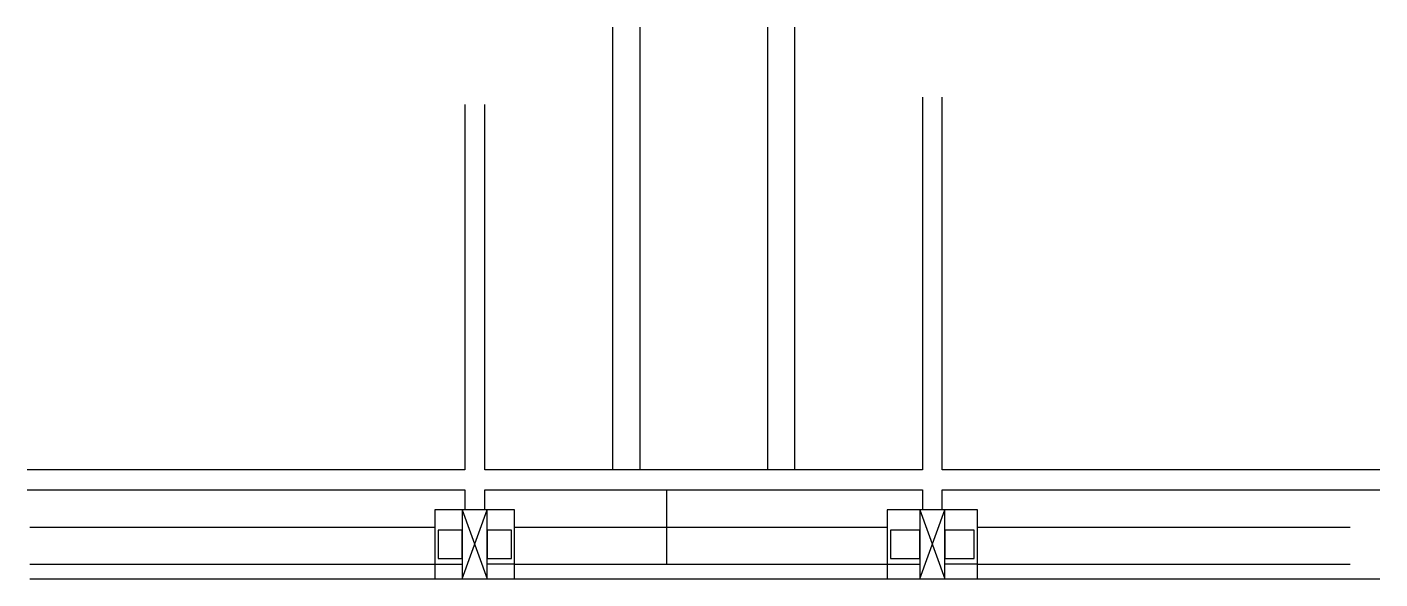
# Model space of a CAD drawing. Header units: metres. Extents: x 4701 to 5993, y 1980 to 2507.
import ezdxf

# ---------------------------------------------------------------- set-up
doc = ezdxf.new("R2010")
doc.units = ezdxf.units.M
for name, color, linetype in [('1', 7, 'Continuous'), ('3', 7, 'Continuous'), ('7', 7, 'Continuous'), ('Painéis', 7, 'Continuous')]:
    doc.layers.add(name, color=color, linetype=linetype)

msp = doc.modelspace()

# ---------------------------------------------------------------- linework, layer by layer
at = {"layer": '1', "color": 7, "lineweight": 25}
for p, q in [((5116.7, 1980.2), (5140.7, 2046.2)), ((5116.7, 2046.2), (5140.7, 1980.2)), ((5553.7, 1980.2), (5577.7, 2046.2)), ((5553.7, 2046.2), (5577.7, 1980.2))]:
    msp.add_line(p, q, dxfattribs=at)
at = {"layer": '3', "color": 7, "lineweight": 25}
for p, q in [((4703.7, 1994.2), (5090.7, 1994.2)), ((5090.7, 1994.2), (5116.7, 1994.2)), ((5166.7, 1994.2), (5140.7, 1994.2)), ((5166.7, 1994.2), (5522.7, 1994.2)), ((5522.7, 1994.2), (5553.7, 1994.2)), ((5608.7, 1994.2), (5577.7, 1994.2)), ((5608.7, 1994.2), (5964.7, 1994.2)), ((4703.7, 1980.2), (5116.7, 1980.2)), ((5140.7, 1980.2), (5553.7, 1980.2)), ((5577.7, 1980.2), (5993.2, 1980.2))]:
    msp.add_line(p, q, dxfattribs=at)
for points in [[(5119.2, 2433.2), (5119.2, 2084.2)], [(5138.2, 2084.2), (5138.2, 2433.2)], [(5556.2, 2440.2), (5556.2, 2084.2)], [(5575.2, 2084.2), (5575.2, 2440.2)], [(5119.2, 2084.2), (4701.2, 2084.2)], [(5556.2, 2084.2), (5138.2, 2084.2)], [(5993.2, 2084.2), (5575.2, 2084.2)], [(4701.2, 2065.2), (5119.2, 2065.2)], [(5119.2, 2065.2), (5119.2, 2046.2)], [(5138.2, 2065.2), (5556.2, 2065.2)], [(5138.2, 2046.2), (5138.2, 2065.2)], [(5556.2, 2065.2), (5556.2, 2046.2)], [(5575.2, 2065.2), (5993.2, 2065.2)], [(5575.2, 2046.2), (5575.2, 2065.2)], [(5090.7, 1980.2), (5166.7, 1980.2), (5166.7, 2046.2), (5090.7, 2046.2), (5090.7, 1980.2)], [(5522.7, 1980.2), (5608.7, 1980.2), (5608.7, 2046.2), (5522.7, 2046.2), (5522.7, 1980.2)]]:
    msp.add_lwpolyline(points, dxfattribs=at)
at = {"layer": '7', "color": 7, "lineweight": 25}
for points in [[(5116.7, 1980.2), (5140.7, 1980.2), (5140.7, 2046.2), (5116.7, 2046.2), (5116.7, 1980.2)], [(5553.7, 1980.2), (5577.7, 1980.2), (5577.7, 2046.2), (5553.7, 2046.2), (5553.7, 1980.2)], [(5116.7, 2026.7), (5093.7, 2026.7), (5093.7, 1999.7), (5116.7, 1999.7), (5116.7, 2026.7)], [(5163.7, 2026.7), (5140.7, 2026.7), (5140.7, 1999.7), (5163.7, 1999.7), (5163.7, 2026.7)], [(5553.7, 2026.7), (5525.7, 2026.7), (5525.7, 1999.7), (5553.7, 1999.7), (5553.7, 2026.7)], [(5605.7, 2026.7), (5577.7, 2026.7), (5577.7, 1999.7), (5605.7, 1999.7), (5605.7, 2026.7)]]:
    msp.add_lwpolyline(points, dxfattribs=at)
at = {"layer": 'Painéis', "color": 7, "lineweight": 25}
for p, q in [((5260.2, 2507.2), (5260.2, 2084.2)), ((5286.2, 2507.2), (5286.2, 2084.2)), ((5408.2, 2507.2), (5408.2, 2084.2)), ((5434.2, 2507.2), (5434.2, 2084.2)), ((5993.2, 2084.2), (5575.2, 2084.2)), ((5312.2, 1994.2), (5312.2, 2065.2)), ((4703.7, 2029.7), (5090.7, 2029.7)), ((5166.7, 2029.7), (5522.7, 2029.7)), ((5608.7, 2029.7), (5964.7, 2029.7))]:
    msp.add_line(p, q, dxfattribs=at)

doc.saveas('drawing.dxf')
